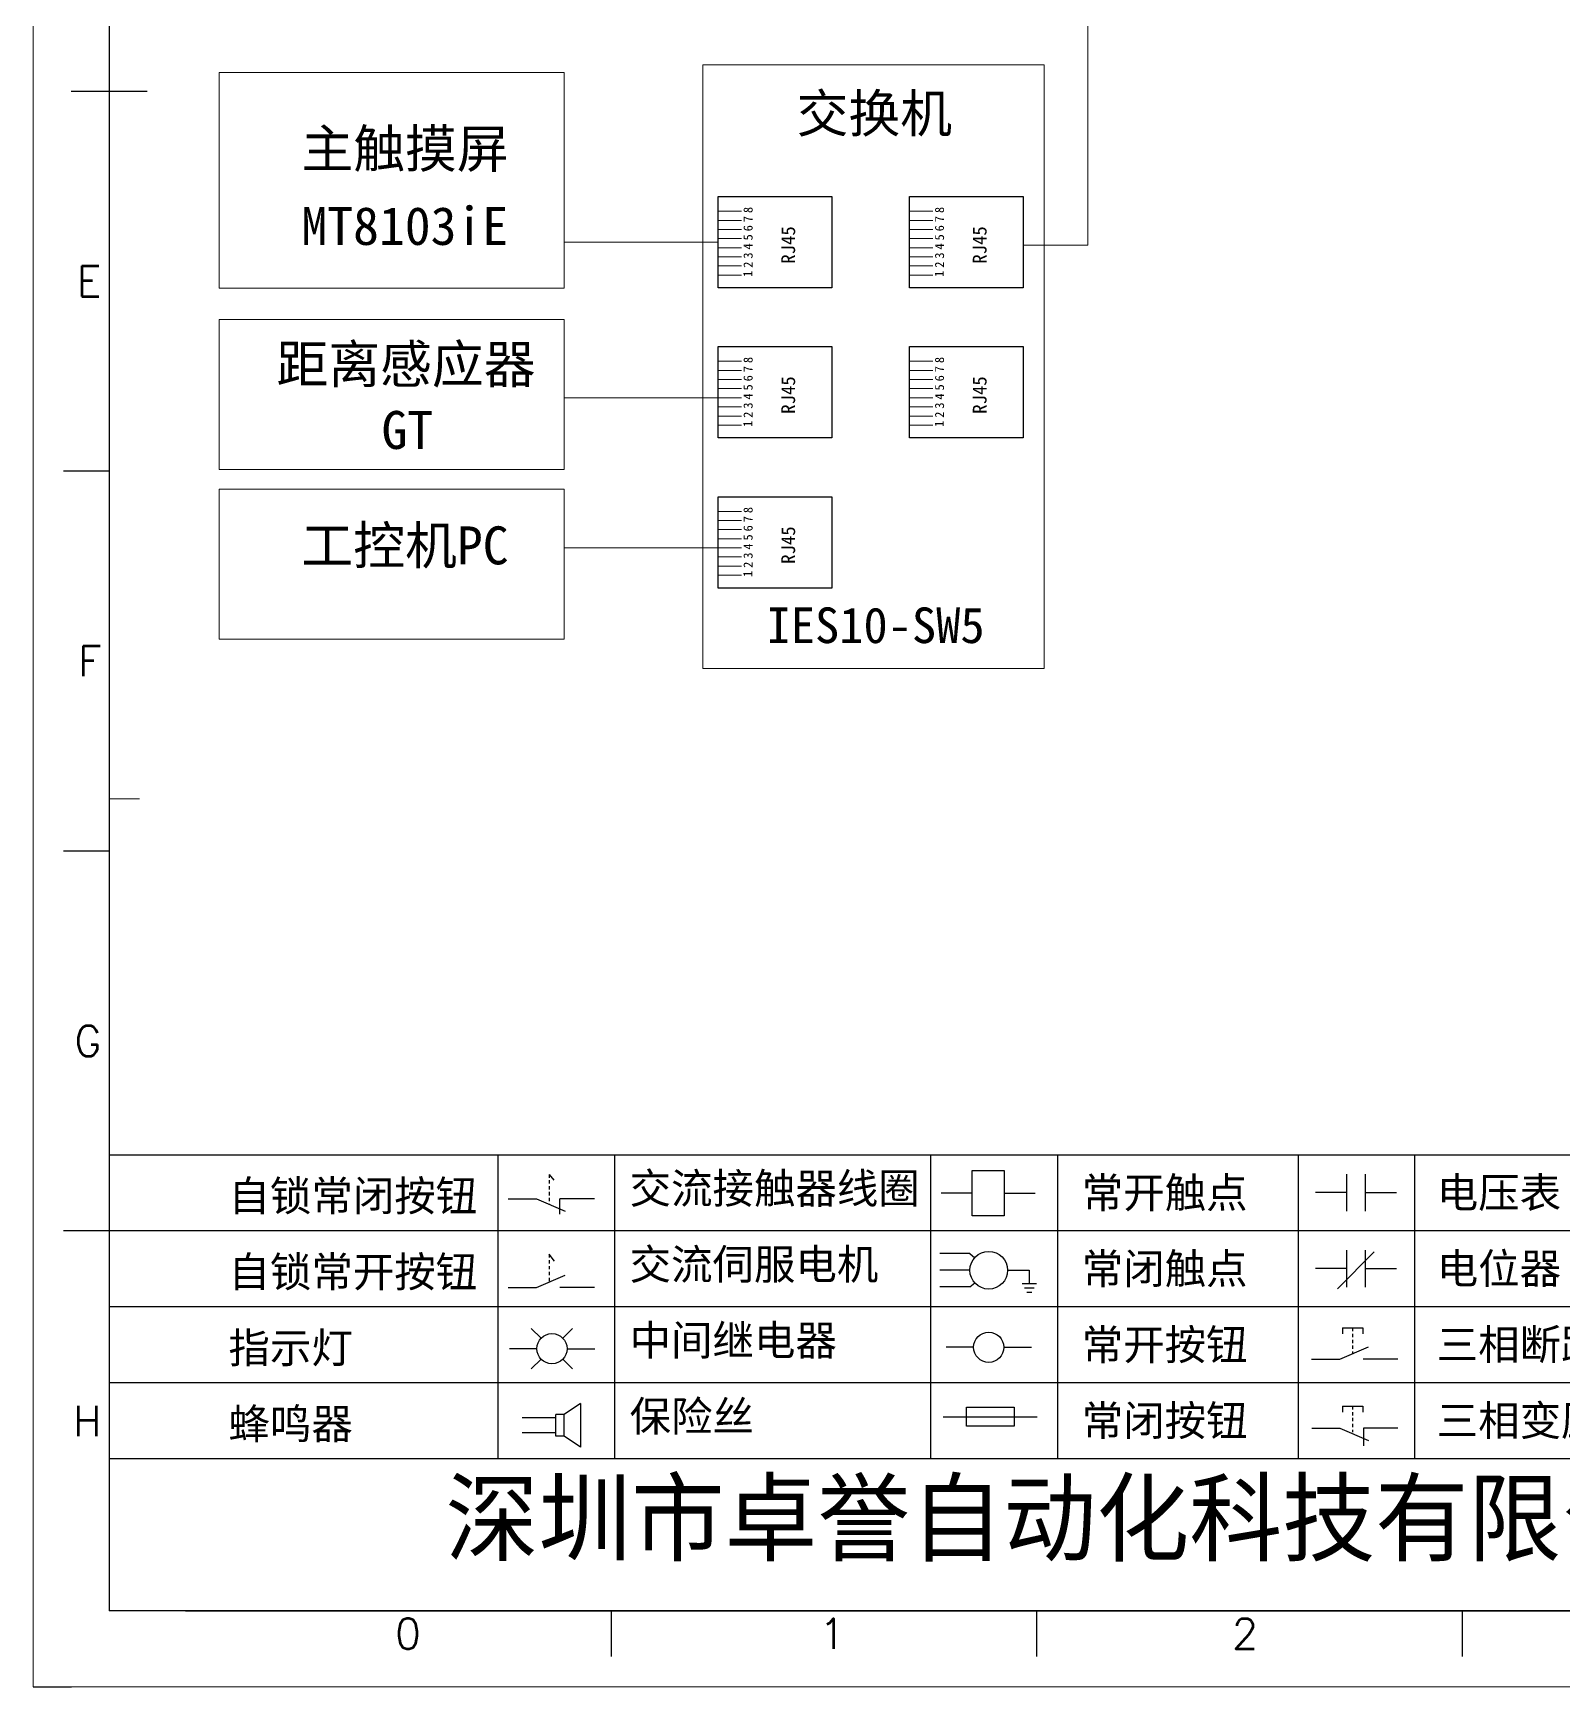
# Model space of a CAD drawing. Extents: x 33864 to 41687, y -3582 to -110.
# Drawn here: x 38964.3 to 39065, y -2914.6 to -2805.8 of the extents above; entities that cross this region are included whole.
import ezdxf
from ezdxf.enums import TextEntityAlignment as Align

# ---------------------------------------------------------------- set-up
doc = ezdxf.new("R2010")
doc.units = 0
doc.header["$MEASUREMENT"] = 0
doc.layers.add('AE_BOR', color=1, linetype='Continuous')
doc.layers.add('细实线层', color=7, linetype='Continuous')
doc.styles.add('WD', font='romans.shx', dxfattribs={"bigfont": 'gbcbig.shx'})
doc.styles.add('汉字', font='')
doc.styles.get('汉字').set_extended_font_data('新宋体')

# ---------------------------------------------------------------- blocks, each defined once
blk = doc.blocks.new('A$C5EEB7F37')
at = {"lineweight": 0}
for p, q in [((0, 16.82), (5.16, 16.82)), ((0, 14.82), (5.16, 14.82)), ((0, 12.82), (5.16, 12.82)), ((0, 10.82), (5.16, 10.82)), ((0, 8.82), (5.16, 8.82)), ((0, 6.82), (5.16, 6.82)), ((0, 4.82), (5.16, 4.82)), ((0, 2.82), (5.16, 2.82))]:
    blk.add_line(p, q, dxfattribs=at)
blk.add_lwpolyline([(0.07, 0), (0.07, 20.03), (25.01, 20.03), (25.01, 0)], close=True)
at = {"char_height": 2, "width": 3.7055, "attachment_point": 1, "rotation": 90}
for s, insert in [('{\\fSimSun|b0|i0|c134|p2;8}', (5.62, 16.42)), ('{\\fSimSun|b0|i0|c134|p2;7}', (5.62, 14.42)), ('{\\fSimSun|b0|i0|c134|p2;6}', (5.62, 12.42)), ('{\\fSimSun|b0|i0|c134|p2;5}', (5.62, 10.42)), ('{\\fSimSun|b0|i0|c134|p2;3}', (5.62, 6.42)), ('{\\fSimSun|b0|i0|c134|p2;4}', (5.62, 8.42)), ('{\\fSimSun|b0|i0|c134|p2;1}', (5.56, 2.42)), ('{\\fSimSun|b0|i0|c134|p2;2}', (5.62, 4.42))]:
    blk.add_mtext(s, dxfattribs=dict(at, insert=insert))
at = {"color": 7, "insert": (13.92, 5.3), "char_height": 3.024, "attachment_point": 1, "rotation": 90}
blk.add_mtext_dynamic_manual_height_columns('{\\fSimSun|b0|i0|c134|p2;RJ45}', width=47.9244, gutter_width=12.5, heights=[0], dxfattribs=at)
blk = doc.blocks.new('*U98')
at = {"linetype": 'ByBlock'}
for p, q in [((-1909.23, -780.45), (-1909.23, -780.67)), ((-1909.23, -780.45), (-1908.92, -780.84)), ((-1909.23, -780.84), (-1909.23, -781.05)), ((-1909.23, -781.23), (-1909.23, -781.44)), ((-1911.92, -782.07), (-1910.06, -782.07)), ((-1910.06, -782.07), (-1908.18, -782.88)), ((-1909.23, -781.61), (-1909.23, -781.83)), ((-1909.23, -782), (-1909.23, -782.21)), ((-1909.23, -782.38), (-1909.23, -782.43)), ((-1908.52, -783.07), (-1908.52, -782.07)), ((-1906.25, -782.07), (-1908.52, -782.07))]:
    blk.add_line(p, q, dxfattribs=at)
blk = doc.blocks.new('*U99')
at = {"linetype": 'ByBlock'}
for p, q in [((-1908.88, -791.17), (-1909.23, -790.71)), ((-1909.23, -790.71), (-1909.23, -790.92)), ((-1909.23, -791.09), (-1909.23, -791.31)), ((-1910.06, -792.89), (-1908.18, -792.08)), ((-1909.23, -791.48), (-1909.23, -791.69)), ((-1909.23, -791.86), (-1909.23, -792.08)), ((-1911.92, -792.89), (-1910.06, -792.89)), ((-1909.23, -792.25), (-1909.23, -792.47)), ((-1906.25, -792.89), (-1908.52, -792.89))]:
    blk.add_line(p, q, dxfattribs=at)
blk = doc.blocks.new('蜂鸣器')
at = {"linetype": 'ByBlock'}
for p, q in [((-1908.8, -796.48), (-1911.01, -796.48)), ((-1908.25, -796.26), (-1908.8, -796.26)), ((-1908.8, -797.68), (-1908.8, -796.26)), ((-1907.17, -795.53), (-1908.25, -796.26)), ((-1908.25, -797.68), (-1908.25, -796.26)), ((-1907.17, -795.53), (-1907.17, -798.41)), ((-1908.8, -797.46), (-1911.01, -797.46)), ((-1908.25, -797.68), (-1908.8, -797.68)), ((-1907.17, -798.41), (-1908.25, -797.68))]:
    blk.add_line(p, q, dxfattribs=at)
blk = doc.blocks.new('指示灯')
at = {"linetype": 'ByBlock'}
for p, q in [((-1854.62, -775.59), (-1853.97, -776.23)), ((-1851.9, -775.59), (-1852.54, -776.23)), ((-1854.25, -776.92), (-1856.06, -776.92)), ((-1852.26, -776.92), (-1850.45, -776.92)), ((-1854.62, -778.25), (-1853.97, -777.61)), ((-1851.9, -778.25), (-1852.54, -777.61))]:
    blk.add_line(p, q, dxfattribs=at)
blk.add_circle((-1853.26, -776.92), 0.992, dxfattribs=at)
blk = doc.blocks.new('交流接触器线圈')
at = {"linetype": 'ByBlock'}
for p, q in [((-1880.82, -781.77), (-1882.87, -781.77)), ((-1878.72, -781.77), (-1876.67, -781.77))]:
    blk.add_line(p, q, dxfattribs=at)
blk.add_lwpolyline([(-1880.82, -780.28), (-1878.72, -780.28), (-1878.72, -783.26), (-1880.82, -783.26)], close=True, dxfattribs=at)
blk = doc.blocks.new('交流伺服电机')
at = {"linetype": 'ByBlock'}
for p, q in [((-1880.97, -785.75), (-1882.94, -785.75)), ((-1880.97, -785.75), (-1880.65, -786.03)), ((-1880.97, -786.85), (-1882.94, -786.85)), ((-1880.97, -787.94), (-1880.65, -787.67)), ((-1878.49, -786.85), (-1877.07, -786.85)), ((-1877.54, -787.72), (-1876.59, -787.72)), ((-1877.07, -786.85), (-1877.07, -787.72)), ((-1880.97, -787.94), (-1882.94, -787.94)), ((-1877.38, -788.01), (-1876.75, -788.01)), ((-1877.23, -788.29), (-1876.9, -788.29))]:
    blk.add_line(p, q, dxfattribs=at)
blk.add_circle((-1879.73, -786.85), 1.24, dxfattribs=at)
blk = doc.blocks.new('中间继电器')
at = {"linetype": 'ByBlock'}
for p, q in [((-1880.72, -791.92), (-1882.54, -791.92)), ((-1878.74, -791.92), (-1876.92, -791.92))]:
    blk.add_line(p, q, dxfattribs=at)
blk.add_circle((-1879.73, -791.92), 0.992, dxfattribs=at)
blk = doc.blocks.new('保险丝')
at = {"linetype": 'ByBlock'}
blk.add_line((-1882.72, -796.49), (-1876.55, -796.49), dxfattribs=at)
blk.add_lwpolyline([(-1881.2, -795.86), (-1878.06, -795.86), (-1878.06, -797.12), (-1881.2, -797.12)], close=True, dxfattribs=at)
blk = doc.blocks.new('常开按钮')
at = {"linetype": 'ByBlock'}
for p, q in [((-1909.9, -785.68), (-1908.56, -785.68)), ((-1909.9, -785.68), (-1909.9, -786.07)), ((-1909.23, -785.68), (-1909.23, -785.89)), ((-1908.56, -785.68), (-1908.56, -786.07)), ((-1909.23, -786.06), (-1909.23, -786.28)), ((-1909.23, -786.45), (-1909.23, -786.67)), ((-1911.92, -787.73), (-1910.06, -787.73)), ((-1910.06, -787.73), (-1908.18, -786.93)), ((-1909.23, -786.84), (-1909.23, -787.05)), ((-1909.23, -787.22), (-1909.23, -787.38)), ((-1906.25, -787.73), (-1908.52, -787.73))]:
    blk.add_line(p, q, dxfattribs=at)
blk = doc.blocks.new('常开触点')
at = {"linetype": 'ByBlock'}
for p, q in [((-1853.82, -782.99), (-1853.82, -780.56)), ((-1852.6, -782.99), (-1852.6, -780.56)), ((-1853.82, -781.77), (-1855.88, -781.77)), ((-1852.6, -781.77), (-1850.55, -781.77))]:
    blk.add_line(p, q, dxfattribs=at)
blk = doc.blocks.new('常闭触点')
at = {"linetype": 'ByBlock'}
for p, q in [((-1852.01, -785.66), (-1854.43, -788.1)), ((-1853.82, -787.99), (-1853.82, -785.56)), ((-1852.6, -787.99), (-1852.6, -785.56)), ((-1853.82, -786.77), (-1855.88, -786.77)), ((-1852.6, -786.77), (-1850.55, -786.77))]:
    blk.add_line(p, q, dxfattribs=at)
blk = doc.blocks.new('常闭按钮')
at = {"linetype": 'ByBlock'}
for p, q in [((-1854.11, -790.83), (-1852.77, -790.83)), ((-1854.11, -790.83), (-1854.11, -791.22)), ((-1853.44, -790.83), (-1853.44, -791.04)), ((-1852.77, -790.83), (-1852.77, -791.22)), ((-1853.44, -791.21), (-1853.44, -791.43)), ((-1853.44, -791.6), (-1853.44, -791.82)), ((-1853.44, -791.99), (-1853.44, -792.2)), ((-1856.13, -792.28), (-1854.28, -792.28)), ((-1854.28, -792.28), (-1852.4, -793.09)), ((-1853.44, -792.37), (-1853.44, -792.53)), ((-1850.47, -792.28), (-1852.73, -792.28)), ((-1852.73, -792.28), (-1852.73, -793.43))]:
    blk.add_line(p, q, dxfattribs=at)

msp = doc.modelspace()

# ---------------------------------------------------------------- linework, layer by layer
for p, q in [((38969.318, -2709.649), (38969.318, -2909.649)), ((38974.348, -2909.649), (39253.848, -2909.649))]:
    msp.add_line(p, q)
at = {"lineweight": 0}
for p, q in [((39008.398, -2807.925), (39030.846, -2807.925)), ((39008.398, -2847.64), (39008.398, -2807.925)), ((39030.846, -2807.925), (39030.846, -2847.64)), ((38999.266, -2819.59), (39009.398, -2819.59)), ((38976.553, -2824.662), (38999.266, -2824.662)), ((38976.553, -2834.535), (38976.553, -2824.662)), ((38999.266, -2824.662), (38999.266, -2834.535)), ((38999.266, -2829.822), (39009.398, -2829.822)), ((38976.553, -2834.535), (38999.266, -2834.535)), ((38999.266, -2835.84), (38976.553, -2835.84)), ((38976.553, -2845.714), (38976.553, -2835.84)), ((38999.266, -2835.84), (38999.266, -2845.714)), ((38999.266, -2839.695), (39009.398, -2839.695)), ((38999.266, -2845.714), (38976.553, -2845.714)), ((39030.846, -2847.64), (39008.398, -2847.64))]:
    msp.add_line(p, q, dxfattribs=at)
at = {"lineweight": 9, "ltscale": 0.1}
msp.add_line((38969.318, -2856.221), (38971.318, -2856.221), dxfattribs=at)
at = {"linetype": 'ByBlock'}
for p, q in [((39256.318, -2879.649), (38969.318, -2879.649)), ((39256.318, -2884.649), (38969.318, -2884.649)), ((39256.318, -2889.649), (38969.318, -2889.649)), ((39256.318, -2894.649), (38969.318, -2894.649)), ((39256.318, -2899.649), (38969.318, -2899.649))]:
    msp.add_line(p, q, dxfattribs=at)
at = {"lineweight": -2}
for p, q in [((38994.898, -2879.649), (38994.898, -2899.649)), ((39002.574, -2879.649), (39002.574, -2899.649)), ((39023.364, -2879.649), (39023.364, -2899.649)), ((39031.718, -2879.649), (39031.718, -2899.649)), ((39047.572, -2879.649), (39047.572, -2899.649)), ((39055.221, -2879.649), (39055.221, -2899.649))]:
    msp.add_line(p, q, dxfattribs=at)
at = {"ltscale": 2}
msp.add_line((39065.653, -2909.649), (38969.318, -2909.649), dxfattribs=at)
at = {"lineweight": 0}
msp.add_lwpolyline([(38976.553, -2808.43), (38999.266, -2808.43), (38999.266, -2822.609), (38976.553, -2822.609)], close=True, dxfattribs=at)
at = {"layer": 'AE_BOR', "color": 1, "lineweight": 15}
for p, q in [((38964.315, -2914.649), (38964.315, -2704.649)), ((39261.315, -2914.649), (38964.315, -2914.649))]:
    msp.add_line(p, q, dxfattribs=at)
at = {"layer": 'AE_BOR', "color": 2, "lineweight": 30}
msp.add_line((38966.818, -2809.649), (38971.818, -2809.649), dxfattribs=at)
at = {"layer": 'AE_BOR'}
for p, q in [((38969.318, -2834.649), (38966.318, -2834.649)), ((38969.318, -2859.649), (38966.318, -2859.649)), ((38969.318, -2884.649), (38966.318, -2884.649)), ((39002.348, -2909.649), (39002.348, -2912.649)), ((39030.348, -2909.649), (39030.348, -2912.649)), ((39058.348, -2909.649), (39058.348, -2912.649))]:
    msp.add_line(p, q, dxfattribs=at)
at = {"layer": 'AE_BOR', "lineweight": 30}
msp.add_line((38964.315, -2914.649), (38966.848, -2914.649), dxfattribs=at)
msp.add_line((38964.315, -2914.649), (38966.848, -2914.649), dxfattribs=at)
msp.add_line((38964.315, -2914.649), (38966.848, -2914.649), dxfattribs=at)
at = {"layer": '细实线层', "lineweight": 0}
for p, q in [((39033.729, -2819.783), (39033.729, -2795.227)), ((39029.477, -2819.783), (39033.729, -2819.783))]:
    msp.add_line(p, q, dxfattribs=at)

# ---------------------------------------------------------------- block references
at = {"lineweight": 0, "xscale": 0.2999999999992724, "yscale": 0.2999999999992724, "zscale": 0.2999999999992724}
for p in [(39009.377, -2822.595), (39021.974, -2822.595), (39009.377, -2832.468), (39021.974, -2832.468), (39009.377, -2842.341)]:
    msp.add_blockref('A$C5EEB7F37', p, dxfattribs=at)
at = {"linetype": 'ByBlock'}
for name, p in [('*U98', (40907.507, -2100.473)), ('交流接触器线圈', (40906.931, -2100.381)), ('常开触点', (40904.585, -2100.352)), ('交流伺服电机', (40906.931, -2100.381)), ('常闭触点', (40904.585, -2100.352)), ('*U99', (40907.507, -2095.473)), ('指示灯', (40851.721, -2115.473)), ('中间继电器', (40906.931, -2100.381)), ('常开按钮', (40960.371, -2105.352)), ('蜂鸣器', (40907.507, -2100.473)), ('保险丝', (40906.931, -2100.381)), ('常闭按钮', (40904.585, -2105.352))]:
    msp.add_blockref(name, p, dxfattribs=at)

# ---------------------------------------------------------------- texts
at = {"lineweight": 0, "char_height": 2.5, "attachment_point": 1}
for s, insert, width in [('{\\fSimSun|b0|i0|c134|p2;交换机}', (39014.558, -2809.859), 16.90853), ('{\\fSimSun|b0|i0|c134|p2;主触摸屏}', (38981.973, -2812.18), 16.90853), ('{\\fSimSun|b0|i0|c134|p2;MT8103iE}', (38981.973, -2817.265), 16.90853), ('{\\fSimSun|b0|i0|c134|p2;距离感应器}', (38980.33, -2826.358), 21.96479), ('{\\fSimSun|b0|i0|c134|p2;GT}', (38987.245, -2830.691), 16.90853), ('{\\fSimSun|b0|i0|c134|p2;工控机PC}', (38981.973, -2838.285), 16.90853), ('{\\f宋体|b0|i0|c134|p2;\\H0.9375x;IES10-SW5}', (39012.582, -2843.62), 16.90853)]:
    msp.add_mtext(s, dxfattribs=dict(at, insert=insert, width=width))
at = {"char_height": 2, "attachment_point": 1, "style": '汉字'}
for s, insert in [('{\\fKaiTi_GB2312|b0|i0|c134|p49;交流接触器线圈}', (39003.569, -2880.841)), ('{\\fKaiTi_GB2312|b0|i0|c134|p49;自锁常闭按钮}', (38977.174, -2881.335)), ('{\\fKaiTi_GB2312|b0|i0|c134|p49;常开触点}', (39033.322, -2881.128)), ('{\\fKaiTi_GB2312|b0|i0|c134|p49;电压表}', (39056.682, -2881.119)), ('{\\fKaiTi_GB2312|b0|i0|c134|p49;交流伺服电机}', (39003.569, -2885.841)), ('{\\fKaiTi_GB2312|b0|i0|c134|p49;常闭触点}', (39033.322, -2886.128)), ('{\\fKaiTi_GB2312|b0|i0|c134|p49;电位器}', (39056.682, -2886.119)), ('{\\fKaiTi_GB2312|b0|i0|c134|p49;自锁常开按钮}', (38977.174, -2886.335)), ('{\\fKaiTi_GB2312|b0|i0|c134|p49;指示灯}', (38977.174, -2891.335)), ('{\\fKaiTi_GB2312|b0|i0|c134|p49;中间继电器}', (39003.569, -2890.841)), ('{\\fKaiTi_GB2312|b0|i0|c134|p49;常开按钮}', (39033.322, -2891.128)), ('{\\fKaiTi_GB2312|b0|i0|c134|p49;三相断路器}', (39056.682, -2891.119)), ('{\\fKaiTi_GB2312|b0|i0|c134|p49;保险丝}', (39003.569, -2895.841)), ('{\\fKaiTi_GB2312|b0|i0|c134|p49;三相变压器}', (39056.682, -2896.119)), ('{\\fKaiTi_GB2312|b0|i0|c134|p49;蜂鸣器}', (38977.174, -2896.335)), ('{\\fKaiTi_GB2312|b0|i0|c134|p49;常闭按钮}', (39033.322, -2896.128))]:
    msp.add_mtext(s, dxfattribs=dict(at, insert=insert))
at = {"lineweight": -2, "insert": (38991.452, -2901.178), "char_height": 4.70644, "width": 96.11383, "attachment_point": 1}
msp.add_mtext('深圳市卓誉自动化科技有限公司', dxfattribs=at)
at = {"layer": 'AE_BOR', "style": 'WD'}
for s, p in [('E', (38968.818, -2822.149)), ('F', (38968.818, -2847.149)), ('G', (38968.818, -2872.149)), ('H', (38968.818, -2897.149))]:
    msp.add_text(s, height=2, dxfattribs=at).set_placement(p, align=Align.MIDDLE_RIGHT)
for s, p in [('0', (38988.985, -2912.149)), ('1', (39016.911, -2912.149)), ('2', (39044.06, -2912.149))]:
    msp.add_text(s, height=2, dxfattribs=at).set_placement(p, align=Align.CENTER)

doc.saveas('drawing.dxf')
